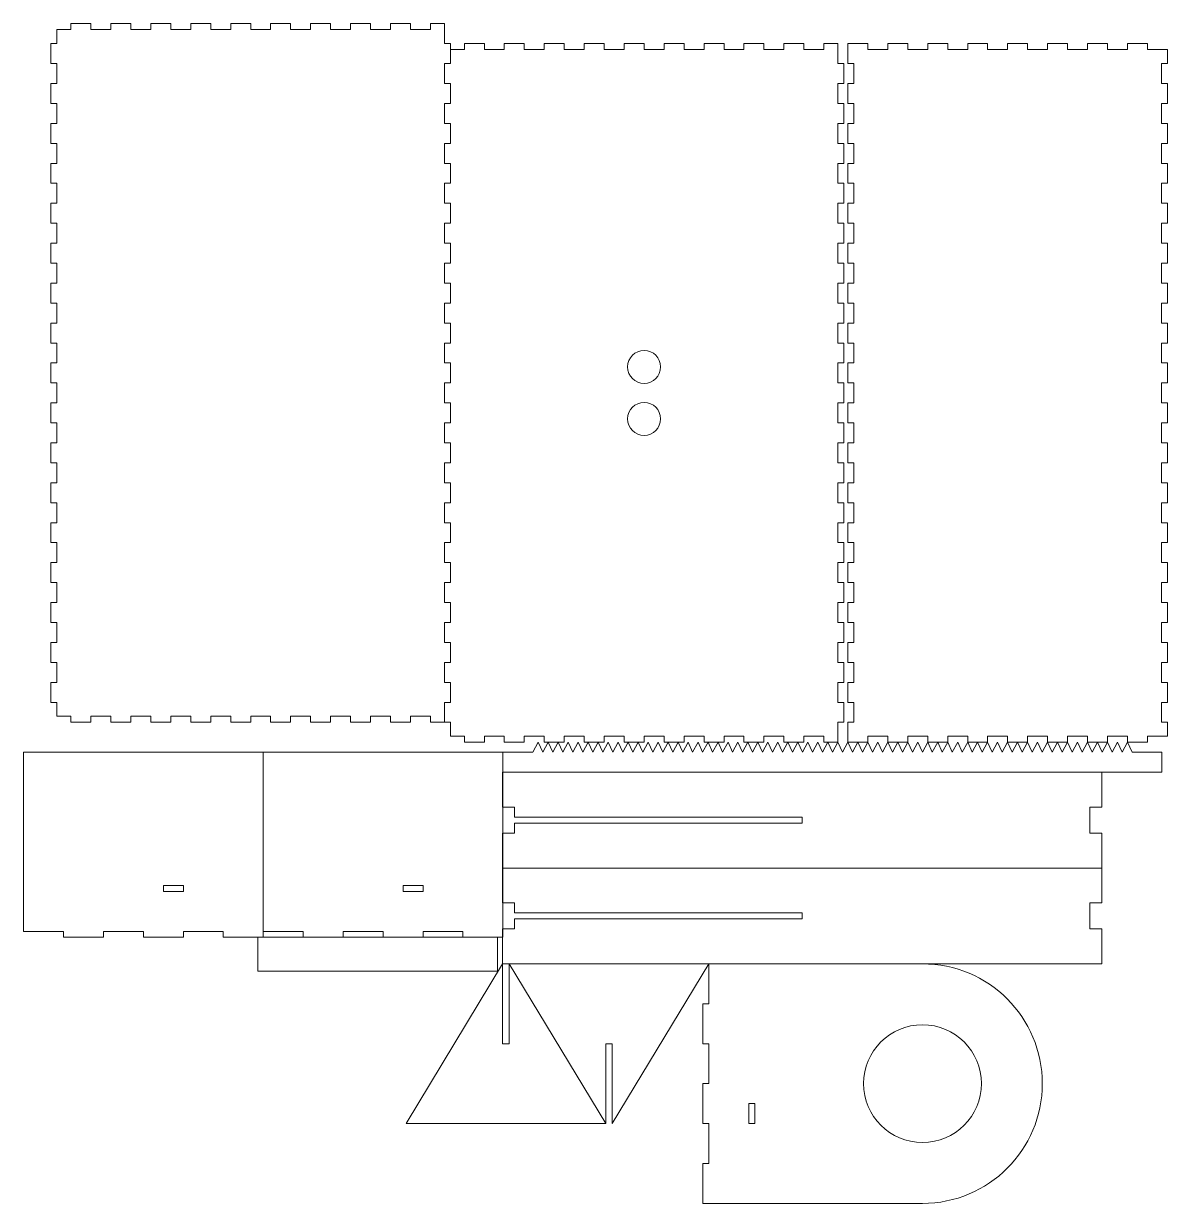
# Model space of a CAD drawing. Header units: millimetres. Extents: x 1570 to 2495, y 2062 to 2664.
# Drawn here: x 1570 to 2143, y 2073 to 2664 of the extents above; entities that cross this region are included whole.
import ezdxf

# ---------------------------------------------------------------- set-up
doc = ezdxf.new("R2010")
doc.units = ezdxf.units.MM

msp = doc.modelspace()

# ---------------------------------------------------------------- linework, layer by layer
at = {"color": 7, "linetype": 'Continuous', "lineweight": 15}
for p, q in [((1587.1, 2661.49), (1594.1, 2661.49)), ((1587.1, 2654.49), (1587.1, 2661.49)), ((1594.1, 2664.49), (1604.1, 2664.49)), ((1594.1, 2661.49), (1594.1, 2664.49)), ((1604.1, 2664.49), (1604.1, 2661.49)), ((1604.1, 2661.49), (1614.1, 2661.49)), ((1614.1, 2664.49), (1624.1, 2664.49)), ((1614.1, 2661.49), (1614.1, 2664.49)), ((1624.1, 2664.49), (1624.1, 2661.49)), ((1624.1, 2661.49), (1634.1, 2661.49)), ((1634.1, 2664.49), (1644.1, 2664.49)), ((1634.1, 2661.49), (1634.1, 2664.49)), ((1644.1, 2664.49), (1644.1, 2661.49)), ((1644.1, 2661.49), (1654.1, 2661.49)), ((1654.1, 2664.49), (1664.1, 2664.49)), ((1654.1, 2661.49), (1654.1, 2664.49)), ((1664.1, 2664.49), (1664.1, 2661.49)), ((1664.1, 2661.49), (1674.1, 2661.49)), ((1674.1, 2664.49), (1684.1, 2664.49)), ((1674.1, 2661.49), (1674.1, 2664.49)), ((1684.1, 2664.49), (1684.1, 2661.49)), ((1684.1, 2661.49), (1694.1, 2661.49)), ((1694.1, 2664.49), (1704.1, 2664.49)), ((1694.1, 2661.49), (1694.1, 2664.49)), ((1704.1, 2664.49), (1704.1, 2661.49)), ((1704.1, 2661.49), (1714.1, 2661.49)), ((1714.1, 2664.49), (1724.1, 2664.49)), ((1714.1, 2661.49), (1714.1, 2664.49)), ((1724.1, 2664.49), (1724.1, 2661.49)), ((1724.1, 2661.49), (1734.1, 2661.49)), ((1734.1, 2664.49), (1744.1, 2664.49)), ((1734.1, 2661.49), (1734.1, 2664.49)), ((1744.1, 2664.49), (1744.1, 2661.49)), ((1744.1, 2661.49), (1754.1, 2661.49)), ((1754.1, 2664.49), (1764.1, 2664.49)), ((1754.1, 2661.49), (1754.1, 2664.49)), ((1764.1, 2664.49), (1764.1, 2661.49)), ((1764.1, 2661.49), (1774.1, 2661.49)), ((1774.1, 2664.49), (1781.1, 2664.49)), ((1774.1, 2661.49), (1774.1, 2664.49)), ((1781.1, 2654.49), (1781.1, 2664.49)), ((1584.1, 2654.49), (1587.1, 2654.49)), ((1584.1, 2644.49), (1584.1, 2654.49)), ((1784.1, 2654.49), (1781.1, 2654.49)), ((1784.1, 2644.49), (1784.1, 2654.49)), ((1791.1, 2654.49), (1801.1, 2654.49)), ((1791.1, 2651.49), (1791.1, 2654.49)), ((1801.1, 2654.49), (1801.1, 2651.49)), ((1811.1, 2654.49), (1821.1, 2654.49)), ((1811.1, 2651.49), (1811.1, 2654.49)), ((1821.1, 2654.49), (1821.1, 2651.49)), ((1831.1, 2654.49), (1841.1, 2654.49)), ((1831.1, 2651.49), (1831.1, 2654.49)), ((1841.1, 2654.49), (1841.1, 2651.49)), ((1851.1, 2654.49), (1861.1, 2654.49)), ((1851.1, 2651.49), (1851.1, 2654.49)), ((1861.1, 2654.49), (1861.1, 2651.49)), ((1871.1, 2654.49), (1881.1, 2654.49)), ((1871.1, 2651.49), (1871.1, 2654.49)), ((1881.1, 2654.49), (1881.1, 2651.49)), ((1891.1, 2654.49), (1901.1, 2654.49)), ((1891.1, 2651.49), (1891.1, 2654.49)), ((1901.1, 2654.49), (1901.1, 2651.49)), ((1911.1, 2654.49), (1921.1, 2654.49)), ((1911.1, 2651.49), (1911.1, 2654.49)), ((1921.1, 2654.49), (1921.1, 2651.49)), ((1931.1, 2654.49), (1941.1, 2654.49)), ((1931.1, 2651.49), (1931.1, 2654.49)), ((1941.1, 2654.49), (1941.1, 2651.49)), ((1951.1, 2654.49), (1961.1, 2654.49)), ((1951.1, 2651.49), (1951.1, 2654.49)), ((1961.1, 2654.49), (1961.1, 2651.49)), ((1971.1, 2654.49), (1978.1, 2654.49)), ((1971.1, 2651.49), (1971.1, 2654.49)), ((1978.1, 2644.49), (1978.1, 2654.49)), ((1993.1, 2654.49), (1983.1, 2654.49)), ((1983.1, 2654.49), (1983.1, 2644.49)), ((1993.1, 2651.49), (1993.1, 2654.49)), ((2013.1, 2654.49), (2003.1, 2654.49)), ((2003.1, 2654.49), (2003.1, 2651.49)), ((2013.1, 2651.49), (2013.1, 2654.49)), ((2033.1, 2654.49), (2023.1, 2654.49)), ((2023.1, 2654.49), (2023.1, 2651.49)), ((2033.1, 2651.49), (2033.1, 2654.49)), ((2053.1, 2654.49), (2043.1, 2654.49)), ((2043.1, 2654.49), (2043.1, 2651.49)), ((2053.1, 2651.49), (2053.1, 2654.49)), ((2073.1, 2654.49), (2063.1, 2654.49)), ((2063.1, 2654.49), (2063.1, 2651.49)), ((2073.1, 2651.49), (2073.1, 2654.49)), ((2093.1, 2654.49), (2083.1, 2654.49)), ((2083.1, 2654.49), (2083.1, 2651.49)), ((2093.1, 2651.49), (2093.1, 2654.49)), ((2113.1, 2654.49), (2103.1, 2654.49)), ((2103.1, 2654.49), (2103.1, 2651.49)), ((2113.1, 2651.49), (2113.1, 2654.49)), ((2133.1, 2654.49), (2123.1, 2654.49)), ((2123.1, 2654.49), (2123.1, 2651.49)), ((2133.1, 2651.49), (2133.1, 2654.49)), ((1784.1, 2651.49), (1791.1, 2651.49)), ((1784.1, 2644.49), (1784.1, 2651.49)), ((1801.1, 2651.49), (1811.1, 2651.49)), ((1821.1, 2651.49), (1831.1, 2651.49)), ((1841.1, 2651.49), (1851.1, 2651.49)), ((1861.1, 2651.49), (1871.1, 2651.49)), ((1881.1, 2651.49), (1891.1, 2651.49)), ((1901.1, 2651.49), (1911.1, 2651.49)), ((1921.1, 2651.49), (1931.1, 2651.49)), ((1941.1, 2651.49), (1951.1, 2651.49)), ((1961.1, 2651.49), (1971.1, 2651.49)), ((2003.1, 2651.49), (1993.1, 2651.49)), ((2023.1, 2651.49), (2013.1, 2651.49)), ((2043.1, 2651.49), (2033.1, 2651.49)), ((2063.1, 2651.49), (2053.1, 2651.49)), ((2083.1, 2651.49), (2073.1, 2651.49)), ((2103.1, 2651.49), (2093.1, 2651.49)), ((2123.1, 2651.49), (2113.1, 2651.49)), ((2143.1, 2651.49), (2133.1, 2651.49)), ((2143.1, 2644.49), (2143.1, 2651.49)), ((1587.1, 2644.49), (1584.1, 2644.49)), ((1587.1, 2634.49), (1587.1, 2644.49)), ((1781.1, 2644.49), (1784.1, 2644.49)), ((1781.1, 2634.49), (1781.1, 2644.49)), ((1781.1, 2634.49), (1781.1, 2644.49)), ((1781.1, 2644.49), (1784.1, 2644.49)), ((1981.1, 2644.49), (1978.1, 2644.49)), ((1981.1, 2634.49), (1981.1, 2644.49)), ((1983.1, 2644.49), (1986.1, 2644.49)), ((1986.1, 2644.49), (1986.1, 2634.49)), ((2140.1, 2634.49), (2140.1, 2644.49)), ((2140.1, 2644.49), (2143.1, 2644.49)), ((1584.1, 2634.49), (1587.1, 2634.49)), ((1584.1, 2624.49), (1584.1, 2634.49)), ((1784.1, 2634.49), (1781.1, 2634.49)), ((1784.1, 2634.49), (1781.1, 2634.49)), ((1784.1, 2624.49), (1784.1, 2634.49)), ((1784.1, 2624.49), (1784.1, 2634.49)), ((1978.1, 2624.49), (1978.1, 2634.49)), ((1978.1, 2634.49), (1981.1, 2634.49)), ((1986.1, 2634.49), (1983.1, 2634.49)), ((1983.1, 2634.49), (1983.1, 2624.49)), ((2143.1, 2634.49), (2140.1, 2634.49)), ((2143.1, 2624.49), (2143.1, 2634.49)), ((1587.1, 2624.49), (1584.1, 2624.49)), ((1587.1, 2614.49), (1587.1, 2624.49)), ((1781.1, 2624.49), (1784.1, 2624.49)), ((1781.1, 2614.49), (1781.1, 2624.49)), ((1781.1, 2614.49), (1781.1, 2624.49)), ((1781.1, 2624.49), (1784.1, 2624.49)), ((1981.1, 2624.49), (1978.1, 2624.49)), ((1981.1, 2614.49), (1981.1, 2624.49)), ((1983.1, 2624.49), (1986.1, 2624.49)), ((1986.1, 2624.49), (1986.1, 2614.49)), ((2140.1, 2614.49), (2140.1, 2624.49)), ((2140.1, 2624.49), (2143.1, 2624.49)), ((1584.1, 2614.49), (1587.1, 2614.49)), ((1584.1, 2604.49), (1584.1, 2614.49)), ((1784.1, 2614.49), (1781.1, 2614.49)), ((1784.1, 2614.49), (1781.1, 2614.49)), ((1784.1, 2604.49), (1784.1, 2614.49)), ((1784.1, 2604.49), (1784.1, 2614.49)), ((1978.1, 2604.49), (1978.1, 2614.49)), ((1978.1, 2614.49), (1981.1, 2614.49)), ((1986.1, 2614.49), (1983.1, 2614.49)), ((1983.1, 2614.49), (1983.1, 2604.49)), ((2143.1, 2614.49), (2140.1, 2614.49)), ((2143.1, 2604.49), (2143.1, 2614.49)), ((1587.1, 2604.49), (1584.1, 2604.49)), ((1587.1, 2594.49), (1587.1, 2604.49)), ((1781.1, 2604.49), (1784.1, 2604.49)), ((1781.1, 2594.49), (1781.1, 2604.49)), ((1781.1, 2594.49), (1781.1, 2604.49)), ((1781.1, 2604.49), (1784.1, 2604.49)), ((1981.1, 2604.49), (1978.1, 2604.49)), ((1981.1, 2594.49), (1981.1, 2604.49)), ((1983.1, 2604.49), (1986.1, 2604.49)), ((1986.1, 2604.49), (1986.1, 2594.49)), ((2140.1, 2594.49), (2140.1, 2604.49)), ((2140.1, 2604.49), (2143.1, 2604.49)), ((1584.1, 2594.49), (1587.1, 2594.49)), ((1584.1, 2584.49), (1584.1, 2594.49)), ((1784.1, 2594.49), (1781.1, 2594.49)), ((1784.1, 2594.49), (1781.1, 2594.49)), ((1784.1, 2584.49), (1784.1, 2594.49)), ((1784.1, 2584.49), (1784.1, 2594.49)), ((1978.1, 2584.49), (1978.1, 2594.49)), ((1978.1, 2594.49), (1981.1, 2594.49)), ((1986.1, 2594.49), (1983.1, 2594.49)), ((1983.1, 2594.49), (1983.1, 2584.49)), ((2143.1, 2594.49), (2140.1, 2594.49)), ((2143.1, 2584.49), (2143.1, 2594.49)), ((1587.1, 2584.49), (1584.1, 2584.49)), ((1587.1, 2574.49), (1587.1, 2584.49)), ((1781.1, 2584.49), (1784.1, 2584.49)), ((1781.1, 2574.49), (1781.1, 2584.49)), ((1781.1, 2574.49), (1781.1, 2584.49)), ((1781.1, 2584.49), (1784.1, 2584.49)), ((1981.1, 2584.49), (1978.1, 2584.49)), ((1981.1, 2574.49), (1981.1, 2584.49)), ((1983.1, 2584.49), (1986.1, 2584.49)), ((1986.1, 2584.49), (1986.1, 2574.49)), ((2140.1, 2574.49), (2140.1, 2584.49)), ((2140.1, 2584.49), (2143.1, 2584.49)), ((1584.1, 2574.49), (1587.1, 2574.49)), ((1584.1, 2564.49), (1584.1, 2574.49)), ((1784.1, 2574.49), (1781.1, 2574.49)), ((1784.1, 2574.49), (1781.1, 2574.49)), ((1784.1, 2564.49), (1784.1, 2574.49)), ((1784.1, 2564.49), (1784.1, 2574.49)), ((1978.1, 2564.49), (1978.1, 2574.49)), ((1978.1, 2574.49), (1981.1, 2574.49)), ((1986.1, 2574.49), (1983.1, 2574.49)), ((1983.1, 2574.49), (1983.1, 2564.49)), ((2143.1, 2574.49), (2140.1, 2574.49)), ((2143.1, 2564.49), (2143.1, 2574.49)), ((1587.1, 2564.49), (1584.1, 2564.49)), ((1587.1, 2554.49), (1587.1, 2564.49)), ((1781.1, 2564.49), (1784.1, 2564.49)), ((1781.1, 2554.49), (1781.1, 2564.49)), ((1781.1, 2554.49), (1781.1, 2564.49)), ((1781.1, 2564.49), (1784.1, 2564.49)), ((1981.1, 2564.49), (1978.1, 2564.49)), ((1981.1, 2554.49), (1981.1, 2564.49)), ((1983.1, 2564.49), (1986.1, 2564.49)), ((1986.1, 2564.49), (1986.1, 2554.49)), ((2140.1, 2554.49), (2140.1, 2564.49)), ((2140.1, 2564.49), (2143.1, 2564.49)), ((1584.1, 2554.49), (1587.1, 2554.49)), ((1584.1, 2544.49), (1584.1, 2554.49)), ((1784.1, 2554.49), (1781.1, 2554.49)), ((1784.1, 2554.49), (1781.1, 2554.49)), ((1784.1, 2544.49), (1784.1, 2554.49)), ((1784.1, 2544.49), (1784.1, 2554.49)), ((1978.1, 2544.49), (1978.1, 2554.49)), ((1978.1, 2554.49), (1981.1, 2554.49)), ((1986.1, 2554.49), (1983.1, 2554.49)), ((1983.1, 2554.49), (1983.1, 2544.49)), ((2143.1, 2554.49), (2140.1, 2554.49)), ((2143.1, 2544.49), (2143.1, 2554.49)), ((1587.1, 2544.49), (1584.1, 2544.49)), ((1587.1, 2534.49), (1587.1, 2544.49)), ((1781.1, 2544.49), (1784.1, 2544.49)), ((1781.1, 2534.49), (1781.1, 2544.49)), ((1781.1, 2534.49), (1781.1, 2544.49)), ((1781.1, 2544.49), (1784.1, 2544.49)), ((1981.1, 2544.49), (1978.1, 2544.49)), ((1981.1, 2534.49), (1981.1, 2544.49)), ((1983.1, 2544.49), (1986.1, 2544.49)), ((1986.1, 2544.49), (1986.1, 2534.49)), ((2140.1, 2534.49), (2140.1, 2544.49)), ((2140.1, 2544.49), (2143.1, 2544.49)), ((1584.1, 2534.49), (1587.1, 2534.49)), ((1584.1, 2524.49), (1584.1, 2534.49)), ((1784.1, 2534.49), (1781.1, 2534.49)), ((1784.1, 2534.49), (1781.1, 2534.49)), ((1784.1, 2524.49), (1784.1, 2534.49)), ((1784.1, 2524.49), (1784.1, 2534.49)), ((1978.1, 2524.49), (1978.1, 2534.49)), ((1978.1, 2534.49), (1981.1, 2534.49)), ((1986.1, 2534.49), (1983.1, 2534.49)), ((1983.1, 2534.49), (1983.1, 2524.49)), ((2143.1, 2534.49), (2140.1, 2534.49)), ((2143.1, 2524.49), (2143.1, 2534.49)), ((1587.1, 2524.49), (1584.1, 2524.49)), ((1587.1, 2514.49), (1587.1, 2524.49)), ((1781.1, 2524.49), (1784.1, 2524.49)), ((1781.1, 2514.49), (1781.1, 2524.49)), ((1781.1, 2514.49), (1781.1, 2524.49)), ((1781.1, 2524.49), (1784.1, 2524.49)), ((1981.1, 2524.49), (1978.1, 2524.49)), ((1981.1, 2514.49), (1981.1, 2524.49)), ((1983.1, 2524.49), (1986.1, 2524.49)), ((1986.1, 2524.49), (1986.1, 2514.49)), ((2140.1, 2514.49), (2140.1, 2524.49)), ((2140.1, 2524.49), (2143.1, 2524.49)), ((1584.1, 2514.49), (1587.1, 2514.49)), ((1584.1, 2504.49), (1584.1, 2514.49)), ((1784.1, 2514.49), (1781.1, 2514.49)), ((1784.1, 2514.49), (1781.1, 2514.49)), ((1784.1, 2504.49), (1784.1, 2514.49)), ((1784.1, 2504.49), (1784.1, 2514.49)), ((1978.1, 2504.49), (1978.1, 2514.49)), ((1978.1, 2514.49), (1981.1, 2514.49)), ((1986.1, 2514.49), (1983.1, 2514.49)), ((1983.1, 2514.49), (1983.1, 2504.49)), ((2143.1, 2514.49), (2140.1, 2514.49)), ((2143.1, 2504.49), (2143.1, 2514.49)), ((1587.1, 2504.49), (1584.1, 2504.49)), ((1587.1, 2494.49), (1587.1, 2504.49)), ((1781.1, 2504.49), (1784.1, 2504.49)), ((1781.1, 2494.49), (1781.1, 2504.49)), ((1781.1, 2494.49), (1781.1, 2504.49)), ((1781.1, 2504.49), (1784.1, 2504.49)), ((1981.1, 2504.49), (1978.1, 2504.49)), ((1981.1, 2494.49), (1981.1, 2504.49)), ((1983.1, 2504.49), (1986.1, 2504.49)), ((1986.1, 2504.49), (1986.1, 2494.49)), ((2140.1, 2494.49), (2140.1, 2504.49)), ((2140.1, 2504.49), (2143.1, 2504.49)), ((1584.1, 2494.49), (1587.1, 2494.49)), ((1584.1, 2484.49), (1584.1, 2494.49)), ((1784.1, 2494.49), (1781.1, 2494.49)), ((1784.1, 2494.49), (1781.1, 2494.49)), ((1784.1, 2484.49), (1784.1, 2494.49)), ((1784.1, 2484.49), (1784.1, 2494.49)), ((1978.1, 2484.49), (1978.1, 2494.49)), ((1978.1, 2494.49), (1981.1, 2494.49)), ((1986.1, 2494.49), (1983.1, 2494.49)), ((1983.1, 2494.49), (1983.1, 2484.49)), ((2143.1, 2494.49), (2140.1, 2494.49)), ((2143.1, 2484.49), (2143.1, 2494.49)), ((1587.1, 2484.49), (1584.1, 2484.49)), ((1587.1, 2474.49), (1587.1, 2484.49)), ((1781.1, 2484.49), (1784.1, 2484.49)), ((1781.1, 2474.49), (1781.1, 2484.49)), ((1781.1, 2474.49), (1781.1, 2484.49)), ((1781.1, 2484.49), (1784.1, 2484.49)), ((1981.1, 2484.49), (1978.1, 2484.49)), ((1981.1, 2474.49), (1981.1, 2484.49)), ((1983.1, 2484.49), (1986.1, 2484.49)), ((1986.1, 2484.49), (1986.1, 2474.49)), ((2140.1, 2474.49), (2140.1, 2484.49)), ((2140.1, 2484.49), (2143.1, 2484.49)), ((1584.1, 2474.49), (1587.1, 2474.49)), ((1584.1, 2464.49), (1584.1, 2474.49)), ((1784.1, 2474.49), (1781.1, 2474.49)), ((1784.1, 2474.49), (1781.1, 2474.49)), ((1784.1, 2464.49), (1784.1, 2474.49)), ((1784.1, 2464.49), (1784.1, 2474.49)), ((1978.1, 2464.49), (1978.1, 2474.49)), ((1978.1, 2474.49), (1981.1, 2474.49)), ((1986.1, 2474.49), (1983.1, 2474.49)), ((1983.1, 2474.49), (1983.1, 2464.49)), ((2143.1, 2474.49), (2140.1, 2474.49)), ((2143.1, 2464.49), (2143.1, 2474.49)), ((1587.1, 2464.49), (1584.1, 2464.49)), ((1587.1, 2454.49), (1587.1, 2464.49)), ((1781.1, 2464.49), (1784.1, 2464.49)), ((1781.1, 2454.49), (1781.1, 2464.49)), ((1781.1, 2454.49), (1781.1, 2464.49)), ((1781.1, 2464.49), (1784.1, 2464.49)), ((1981.1, 2464.49), (1978.1, 2464.49)), ((1981.1, 2454.49), (1981.1, 2464.49)), ((1983.1, 2464.49), (1986.1, 2464.49)), ((1986.1, 2464.49), (1986.1, 2454.49)), ((2140.1, 2454.49), (2140.1, 2464.49)), ((2140.1, 2464.49), (2143.1, 2464.49)), ((1584.1, 2454.49), (1587.1, 2454.49)), ((1584.1, 2444.49), (1584.1, 2454.49)), ((1784.1, 2454.49), (1781.1, 2454.49)), ((1784.1, 2454.49), (1781.1, 2454.49)), ((1784.1, 2444.49), (1784.1, 2454.49)), ((1784.1, 2444.49), (1784.1, 2454.49)), ((1978.1, 2444.49), (1978.1, 2454.49)), ((1978.1, 2454.49), (1981.1, 2454.49)), ((1986.1, 2454.49), (1983.1, 2454.49)), ((1983.1, 2454.49), (1983.1, 2444.49)), ((2143.1, 2454.49), (2140.1, 2454.49)), ((2143.1, 2444.49), (2143.1, 2454.49)), ((1587.1, 2444.49), (1584.1, 2444.49)), ((1587.1, 2434.49), (1587.1, 2444.49)), ((1781.1, 2444.49), (1784.1, 2444.49)), ((1781.1, 2434.49), (1781.1, 2444.49)), ((1781.1, 2434.49), (1781.1, 2444.49)), ((1781.1, 2444.49), (1784.1, 2444.49)), ((1981.1, 2444.49), (1978.1, 2444.49)), ((1981.1, 2434.49), (1981.1, 2444.49)), ((1983.1, 2444.49), (1986.1, 2444.49)), ((1986.1, 2444.49), (1986.1, 2434.49)), ((2140.1, 2434.49), (2140.1, 2444.49)), ((2140.1, 2444.49), (2143.1, 2444.49)), ((1584.1, 2434.49), (1587.1, 2434.49)), ((1584.1, 2424.49), (1584.1, 2434.49)), ((1784.1, 2434.49), (1781.1, 2434.49)), ((1784.1, 2434.49), (1781.1, 2434.49)), ((1784.1, 2424.49), (1784.1, 2434.49)), ((1784.1, 2424.49), (1784.1, 2434.49)), ((1978.1, 2424.49), (1978.1, 2434.49)), ((1978.1, 2434.49), (1981.1, 2434.49)), ((1986.1, 2434.49), (1983.1, 2434.49)), ((1983.1, 2434.49), (1983.1, 2424.49)), ((2143.1, 2434.49), (2140.1, 2434.49)), ((2143.1, 2424.49), (2143.1, 2434.49)), ((1587.1, 2424.49), (1584.1, 2424.49)), ((1587.1, 2414.49), (1587.1, 2424.49)), ((1781.1, 2424.49), (1784.1, 2424.49)), ((1781.1, 2414.49), (1781.1, 2424.49)), ((1781.1, 2414.49), (1781.1, 2424.49)), ((1781.1, 2424.49), (1784.1, 2424.49)), ((1981.1, 2424.49), (1978.1, 2424.49)), ((1981.1, 2414.49), (1981.1, 2424.49)), ((1983.1, 2424.49), (1986.1, 2424.49)), ((1986.1, 2424.49), (1986.1, 2414.49)), ((2140.1, 2414.49), (2140.1, 2424.49)), ((2140.1, 2424.49), (2143.1, 2424.49)), ((1584.1, 2414.49), (1587.1, 2414.49)), ((1584.1, 2404.49), (1584.1, 2414.49)), ((1784.1, 2414.49), (1781.1, 2414.49)), ((1784.1, 2414.49), (1781.1, 2414.49)), ((1784.1, 2404.49), (1784.1, 2414.49)), ((1784.1, 2404.49), (1784.1, 2414.49)), ((1978.1, 2404.49), (1978.1, 2414.49)), ((1978.1, 2414.49), (1981.1, 2414.49)), ((1986.1, 2414.49), (1983.1, 2414.49)), ((1983.1, 2414.49), (1983.1, 2404.49)), ((2143.1, 2414.49), (2140.1, 2414.49)), ((2143.1, 2404.49), (2143.1, 2414.49)), ((1587.1, 2404.49), (1584.1, 2404.49)), ((1587.1, 2394.49), (1587.1, 2404.49)), ((1781.1, 2404.49), (1784.1, 2404.49)), ((1781.1, 2394.49), (1781.1, 2404.49)), ((1781.1, 2394.49), (1781.1, 2404.49)), ((1781.1, 2404.49), (1784.1, 2404.49)), ((1981.1, 2404.49), (1978.1, 2404.49)), ((1981.1, 2394.49), (1981.1, 2404.49)), ((1983.1, 2404.49), (1986.1, 2404.49)), ((1986.1, 2404.49), (1986.1, 2394.49)), ((2140.1, 2394.49), (2140.1, 2404.49)), ((2140.1, 2404.49), (2143.1, 2404.49)), ((1584.1, 2394.49), (1587.1, 2394.49)), ((1584.1, 2384.49), (1584.1, 2394.49)), ((1784.1, 2394.49), (1781.1, 2394.49)), ((1784.1, 2394.49), (1781.1, 2394.49)), ((1784.1, 2384.49), (1784.1, 2394.49)), ((1784.1, 2384.49), (1784.1, 2394.49)), ((1978.1, 2384.49), (1978.1, 2394.49)), ((1978.1, 2394.49), (1981.1, 2394.49)), ((1986.1, 2394.49), (1983.1, 2394.49)), ((1983.1, 2394.49), (1983.1, 2384.49)), ((2143.1, 2394.49), (2140.1, 2394.49)), ((2143.1, 2384.49), (2143.1, 2394.49)), ((1587.1, 2384.49), (1584.1, 2384.49)), ((1587.1, 2374.49), (1587.1, 2384.49)), ((1781.1, 2384.49), (1784.1, 2384.49)), ((1781.1, 2374.49), (1781.1, 2384.49)), ((1781.1, 2374.49), (1781.1, 2384.49)), ((1781.1, 2384.49), (1784.1, 2384.49)), ((1981.1, 2384.49), (1978.1, 2384.49)), ((1981.1, 2374.49), (1981.1, 2384.49)), ((1983.1, 2384.49), (1986.1, 2384.49)), ((1986.1, 2384.49), (1986.1, 2374.49)), ((2140.1, 2374.49), (2140.1, 2384.49)), ((2140.1, 2384.49), (2143.1, 2384.49)), ((1584.1, 2374.49), (1587.1, 2374.49)), ((1584.1, 2364.49), (1584.1, 2374.49)), ((1784.1, 2374.49), (1781.1, 2374.49)), ((1784.1, 2374.49), (1781.1, 2374.49)), ((1784.1, 2364.49), (1784.1, 2374.49)), ((1784.1, 2364.49), (1784.1, 2374.49)), ((1978.1, 2364.49), (1978.1, 2374.49)), ((1978.1, 2374.49), (1981.1, 2374.49)), ((1986.1, 2374.49), (1983.1, 2374.49)), ((1983.1, 2374.49), (1983.1, 2364.49)), ((2143.1, 2374.49), (2140.1, 2374.49)), ((2143.1, 2364.49), (2143.1, 2374.49)), ((1587.1, 2364.49), (1584.1, 2364.49)), ((1587.1, 2354.49), (1587.1, 2364.49)), ((1781.1, 2364.49), (1784.1, 2364.49)), ((1781.1, 2354.49), (1781.1, 2364.49)), ((1781.1, 2354.49), (1781.1, 2364.49)), ((1781.1, 2364.49), (1784.1, 2364.49)), ((1981.1, 2364.49), (1978.1, 2364.49)), ((1981.1, 2354.49), (1981.1, 2364.49)), ((1983.1, 2364.49), (1986.1, 2364.49)), ((1986.1, 2364.49), (1986.1, 2354.49)), ((2140.1, 2354.49), (2140.1, 2364.49)), ((2140.1, 2364.49), (2143.1, 2364.49)), ((1584.1, 2354.49), (1587.1, 2354.49)), ((1584.1, 2344.49), (1584.1, 2354.49)), ((1784.1, 2354.49), (1781.1, 2354.49)), ((1784.1, 2354.49), (1781.1, 2354.49)), ((1784.1, 2344.49), (1784.1, 2354.49)), ((1784.1, 2344.49), (1784.1, 2354.49)), ((1978.1, 2344.49), (1978.1, 2354.49)), ((1978.1, 2354.49), (1981.1, 2354.49)), ((1986.1, 2354.49), (1983.1, 2354.49)), ((1983.1, 2354.49), (1983.1, 2344.49)), ((2143.1, 2354.49), (2140.1, 2354.49)), ((2143.1, 2344.49), (2143.1, 2354.49)), ((1587.1, 2344.49), (1584.1, 2344.49)), ((1587.1, 2334.49), (1587.1, 2344.49)), ((1781.1, 2344.49), (1784.1, 2344.49)), ((1781.1, 2334.49), (1781.1, 2344.49)), ((1781.1, 2334.49), (1781.1, 2344.49)), ((1781.1, 2344.49), (1784.1, 2344.49)), ((1981.1, 2344.49), (1978.1, 2344.49)), ((1981.1, 2334.49), (1981.1, 2344.49)), ((1983.1, 2344.49), (1986.1, 2344.49)), ((1986.1, 2344.49), (1986.1, 2334.49)), ((2140.1, 2334.49), (2140.1, 2344.49)), ((2140.1, 2344.49), (2143.1, 2344.49)), ((1584.1, 2334.49), (1587.1, 2334.49)), ((1584.1, 2324.49), (1584.1, 2334.49)), ((1784.1, 2334.49), (1781.1, 2334.49)), ((1784.1, 2334.49), (1781.1, 2334.49)), ((1784.1, 2324.49), (1784.1, 2334.49)), ((1784.1, 2324.49), (1784.1, 2334.49)), ((1978.1, 2324.49), (1978.1, 2334.49)), ((1978.1, 2334.49), (1981.1, 2334.49)), ((1986.1, 2334.49), (1983.1, 2334.49)), ((1983.1, 2334.49), (1983.1, 2324.49)), ((2143.1, 2334.49), (2140.1, 2334.49)), ((2143.1, 2324.49), (2143.1, 2334.49)), ((1587.1, 2324.49), (1584.1, 2324.49)), ((1587.1, 2317.49), (1587.1, 2324.49)), ((1781.1, 2324.49), (1784.1, 2324.49)), ((1781.1, 2314.49), (1781.1, 2324.49)), ((1781.1, 2314.49), (1781.1, 2324.49)), ((1781.1, 2324.49), (1784.1, 2324.49)), ((1981.1, 2324.49), (1978.1, 2324.49)), ((1981.1, 2314.49), (1981.1, 2324.49)), ((1983.1, 2324.49), (1986.1, 2324.49)), ((1986.1, 2324.49), (1986.1, 2314.49)), ((2140.1, 2314.49), (2140.1, 2324.49)), ((2140.1, 2324.49), (2143.1, 2324.49)), ((1587.1, 2317.49), (1594.1, 2317.49)), ((1594.1, 2317.49), (1594.1, 2314.49)), ((1604.1, 2314.49), (1604.1, 2317.49)), ((1604.1, 2317.49), (1614.1, 2317.49)), ((1614.1, 2317.49), (1614.1, 2314.49)), ((1624.1, 2314.49), (1624.1, 2317.49)), ((1624.1, 2317.49), (1634.1, 2317.49)), ((1634.1, 2317.49), (1634.1, 2314.49)), ((1644.1, 2314.49), (1644.1, 2317.49)), ((1644.1, 2317.49), (1654.1, 2317.49)), ((1654.1, 2317.49), (1654.1, 2314.49)), ((1664.1, 2314.49), (1664.1, 2317.49)), ((1664.1, 2317.49), (1674.1, 2317.49)), ((1674.1, 2317.49), (1674.1, 2314.49)), ((1684.1, 2314.49), (1684.1, 2317.49)), ((1684.1, 2317.49), (1694.1, 2317.49)), ((1694.1, 2317.49), (1694.1, 2314.49)), ((1704.1, 2314.49), (1704.1, 2317.49)), ((1704.1, 2317.49), (1714.1, 2317.49)), ((1714.1, 2317.49), (1714.1, 2314.49)), ((1724.1, 2314.49), (1724.1, 2317.49)), ((1724.1, 2317.49), (1734.1, 2317.49)), ((1734.1, 2317.49), (1734.1, 2314.49)), ((1744.1, 2314.49), (1744.1, 2317.49)), ((1744.1, 2317.49), (1754.1, 2317.49)), ((1754.1, 2317.49), (1754.1, 2314.49)), ((1764.1, 2314.49), (1764.1, 2317.49)), ((1764.1, 2317.49), (1774.1, 2317.49)), ((1774.1, 2317.49), (1774.1, 2314.49)), ((1594.1, 2314.49), (1604.1, 2314.49)), ((1614.1, 2314.49), (1624.1, 2314.49)), ((1634.1, 2314.49), (1644.1, 2314.49)), ((1654.1, 2314.49), (1664.1, 2314.49)), ((1674.1, 2314.49), (1684.1, 2314.49)), ((1694.1, 2314.49), (1704.1, 2314.49)), ((1714.1, 2314.49), (1724.1, 2314.49)), ((1734.1, 2314.49), (1744.1, 2314.49)), ((1754.1, 2314.49), (1764.1, 2314.49)), ((1774.1, 2314.49), (1781.1, 2314.49)), ((1784.1, 2314.49), (1781.1, 2314.49)), ((1784.1, 2307.49), (1784.1, 2314.49)), ((1978.1, 2304.49), (1978.1, 2314.49)), ((1978.1, 2314.49), (1981.1, 2314.49)), ((1986.1, 2314.49), (1983.1, 2314.49)), ((1983.1, 2314.49), (1983.1, 2304.49)), ((2143.1, 2314.49), (2140.1, 2314.49)), ((2143.1, 2307.49), (2143.1, 2314.49)), ((1784.1, 2307.49), (1791.1, 2307.49)), ((1791.1, 2307.49), (1791.1, 2304.49)), ((1801.1, 2304.49), (1801.1, 2307.49)), ((1801.1, 2307.49), (1811.1, 2307.49)), ((1811.1, 2307.49), (1811.1, 2304.49)), ((1821.1, 2304.49), (1821.1, 2307.49)), ((1821.1, 2307.49), (1831.1, 2307.49)), ((1831.1, 2307.49), (1831.1, 2304.49)), ((1841.1, 2304.49), (1841.1, 2307.49)), ((1841.1, 2307.49), (1851.1, 2307.49)), ((1851.1, 2307.49), (1851.1, 2304.49)), ((1861.1, 2304.49), (1861.1, 2307.49)), ((1861.1, 2307.49), (1871.1, 2307.49)), ((1871.1, 2307.49), (1871.1, 2304.49)), ((1881.1, 2304.49), (1881.1, 2307.49)), ((1881.1, 2307.49), (1891.1, 2307.49)), ((1891.1, 2307.49), (1891.1, 2304.49)), ((1901.1, 2304.49), (1901.1, 2307.49)), ((1901.1, 2307.49), (1911.1, 2307.49)), ((1911.1, 2307.49), (1911.1, 2304.49)), ((1921.1, 2304.49), (1921.1, 2307.49)), ((1921.1, 2307.49), (1931.1, 2307.49)), ((1931.1, 2307.49), (1931.1, 2304.49)), ((1941.1, 2304.49), (1941.1, 2307.49)), ((1941.1, 2307.49), (1951.1, 2307.49)), ((1951.1, 2307.49), (1951.1, 2304.49)), ((1961.1, 2304.49), (1961.1, 2307.49)), ((1961.1, 2307.49), (1971.1, 2307.49)), ((1971.1, 2307.49), (1971.1, 2304.49)), ((1993.1, 2304.49), (1993.1, 2307.49)), ((1993.1, 2307.49), (2003.1, 2307.49)), ((2003.1, 2307.49), (2003.1, 2304.49)), ((2013.1, 2304.49), (2013.1, 2307.49)), ((2013.1, 2307.49), (2023.1, 2307.49)), ((2023.1, 2307.49), (2023.1, 2304.49)), ((2033.1, 2304.49), (2033.1, 2307.49)), ((2033.1, 2307.49), (2043.1, 2307.49)), ((2043.1, 2307.49), (2043.1, 2304.49)), ((2053.1, 2304.49), (2053.1, 2307.49)), ((2053.1, 2307.49), (2063.1, 2307.49)), ((2063.1, 2307.49), (2063.1, 2304.49)), ((2073.1, 2304.49), (2073.1, 2307.49)), ((2073.1, 2307.49), (2083.1, 2307.49)), ((2083.1, 2307.49), (2083.1, 2304.49)), ((2093.1, 2304.49), (2093.1, 2307.49)), ((2093.1, 2307.49), (2103.1, 2307.49)), ((2103.1, 2307.49), (2103.1, 2304.49)), ((2113.1, 2304.49), (2113.1, 2307.49)), ((2113.1, 2307.49), (2123.1, 2307.49)), ((2123.1, 2307.49), (2123.1, 2304.49)), ((2133.1, 2304.49), (2133.1, 2307.49)), ((2133.1, 2307.49), (2143.1, 2307.49)), ((1570.4, 2299.49), (1690.4, 2299.49)), ((1570.4, 2209.78), (1570.4, 2299.49)), ((1690.4, 2299.49), (1810.4, 2299.49)), ((1690.4, 2209.78), (1690.4, 2299.49)), ((1690.4, 2206.78), (1690.4, 2299.49)), ((1791.1, 2304.49), (1801.1, 2304.49)), ((1825.4, 2299.49), (1810.4, 2299.49)), ((1810.4, 2299.49), (1810.4, 2289.49)), ((1810.4, 2206.78), (1810.4, 2299.49)), ((1811.1, 2304.49), (1821.1, 2304.49)), ((1828.1, 2304.49), (1825.4, 2299.49)), ((1830.4, 2299.49), (1828.1, 2304.49)), ((1833.1, 2304.49), (1830.4, 2299.49)), ((1831.1, 2304.49), (1841.1, 2304.49)), ((1835.4, 2299.49), (1833.1, 2304.49)), ((1838.1, 2304.49), (1835.4, 2299.49)), ((1840.4, 2299.49), (1838.1, 2304.49)), ((1843.1, 2304.49), (1840.4, 2299.49)), ((1845.4, 2299.49), (1843.1, 2304.49)), ((1848.1, 2304.49), (1845.4, 2299.49)), ((1850.4, 2299.49), (1848.1, 2304.49)), ((1853.1, 2304.49), (1850.4, 2299.49)), ((1851.1, 2304.49), (1861.1, 2304.49)), ((1855.4, 2299.49), (1853.1, 2304.49)), ((1858.1, 2304.49), (1855.4, 2299.49)), ((1860.4, 2299.49), (1858.1, 2304.49)), ((1863.1, 2304.49), (1860.4, 2299.49)), ((1865.4, 2299.49), (1863.1, 2304.49)), ((1868.1, 2304.49), (1865.4, 2299.49)), ((1870.4, 2299.49), (1868.1, 2304.49)), ((1873.1, 2304.49), (1870.4, 2299.49)), ((1871.1, 2304.49), (1881.1, 2304.49)), ((1875.4, 2299.49), (1873.1, 2304.49)), ((1878.1, 2304.49), (1875.4, 2299.49)), ((1880.4, 2299.49), (1878.1, 2304.49)), ((1883.1, 2304.49), (1880.4, 2299.49)), ((1885.4, 2299.49), (1883.1, 2304.49)), ((1888.1, 2304.49), (1885.4, 2299.49)), ((1890.4, 2299.49), (1888.1, 2304.49)), ((1893.1, 2304.49), (1890.4, 2299.49)), ((1891.1, 2304.49), (1901.1, 2304.49)), ((1895.4, 2299.49), (1893.1, 2304.49)), ((1898.1, 2304.49), (1895.4, 2299.49)), ((1900.4, 2299.49), (1898.1, 2304.49)), ((1903.1, 2304.49), (1900.4, 2299.49)), ((1905.4, 2299.49), (1903.1, 2304.49)), ((1908.1, 2304.49), (1905.4, 2299.49)), ((1910.4, 2299.49), (1908.1, 2304.49)), ((1913.1, 2304.49), (1910.4, 2299.49)), ((1911.1, 2304.49), (1921.1, 2304.49)), ((1915.4, 2299.49), (1913.1, 2304.49)), ((1918.1, 2304.49), (1915.4, 2299.49)), ((1920.4, 2299.49), (1918.1, 2304.49)), ((1923.1, 2304.49), (1920.4, 2299.49)), ((1925.4, 2299.49), (1923.1, 2304.49)), ((1928.1, 2304.49), (1925.4, 2299.49)), ((1930.4, 2299.49), (1928.1, 2304.49)), ((1933.1, 2304.49), (1930.4, 2299.49)), ((1931.1, 2304.49), (1941.1, 2304.49)), ((1935.4, 2299.49), (1933.1, 2304.49)), ((1938.1, 2304.49), (1935.4, 2299.49)), ((1940.4, 2299.49), (1938.1, 2304.49)), ((1943.1, 2304.49), (1940.4, 2299.49)), ((1945.4, 2299.49), (1943.1, 2304.49)), ((1948.1, 2304.49), (1945.4, 2299.49)), ((1950.4, 2299.49), (1948.1, 2304.49)), ((1953.1, 2304.49), (1950.4, 2299.49)), ((1951.1, 2304.49), (1961.1, 2304.49)), ((1955.4, 2299.49), (1953.1, 2304.49)), ((1958.1, 2304.49), (1955.4, 2299.49)), ((1960.4, 2299.49), (1958.1, 2304.49)), ((1963.1, 2304.49), (1960.4, 2299.49)), ((1965.4, 2299.49), (1963.1, 2304.49)), ((1968.1, 2304.49), (1965.4, 2299.49)), ((1970.4, 2299.49), (1968.1, 2304.49)), ((1973.1, 2304.49), (1970.4, 2299.49)), ((1971.1, 2304.49), (1978.1, 2304.49)), ((1975.4, 2299.49), (1973.1, 2304.49)), ((1978.1, 2304.49), (1975.4, 2299.49)), ((1980.4, 2299.49), (1978.1, 2304.49)), ((1983.1, 2304.49), (1980.4, 2299.49)), ((1985.4, 2299.49), (1983.1, 2304.49)), ((1983.1, 2304.49), (1993.1, 2304.49)), ((1988.1, 2304.49), (1985.4, 2299.49)), ((1990.4, 2299.49), (1988.1, 2304.49)), ((1993.1, 2304.49), (1990.4, 2299.49)), ((1995.4, 2299.49), (1993.1, 2304.49)), ((1998.1, 2304.49), (1995.4, 2299.49)), ((2000.4, 2299.49), (1998.1, 2304.49)), ((2003.1, 2304.49), (2000.4, 2299.49)), ((2005.4, 2299.49), (2003.1, 2304.49)), ((2003.1, 2304.49), (2013.1, 2304.49)), ((2008.1, 2304.49), (2005.4, 2299.49)), ((2010.4, 2299.49), (2008.1, 2304.49)), ((2013.1, 2304.49), (2010.4, 2299.49)), ((2015.4, 2299.49), (2013.1, 2304.49)), ((2018.1, 2304.49), (2015.4, 2299.49)), ((2020.4, 2299.49), (2018.1, 2304.49)), ((2023.1, 2304.49), (2020.4, 2299.49)), ((2025.4, 2299.49), (2023.1, 2304.49)), ((2023.1, 2304.49), (2033.1, 2304.49)), ((2028.1, 2304.49), (2025.4, 2299.49)), ((2030.4, 2299.49), (2028.1, 2304.49)), ((2033.1, 2304.49), (2030.4, 2299.49)), ((2035.4, 2299.49), (2033.1, 2304.49)), ((2038.1, 2304.49), (2035.4, 2299.49)), ((2040.4, 2299.49), (2038.1, 2304.49)), ((2043.1, 2304.49), (2040.4, 2299.49)), ((2045.4, 2299.49), (2043.1, 2304.49)), ((2043.1, 2304.49), (2053.1, 2304.49)), ((2048.1, 2304.49), (2045.4, 2299.49)), ((2050.4, 2299.49), (2048.1, 2304.49)), ((2053.1, 2304.49), (2050.4, 2299.49)), ((2055.4, 2299.49), (2053.1, 2304.49)), ((2058.1, 2304.49), (2055.4, 2299.49)), ((2060.4, 2299.49), (2058.1, 2304.49)), ((2063.1, 2304.49), (2060.4, 2299.49)), ((2065.4, 2299.49), (2063.1, 2304.49)), ((2063.1, 2304.49), (2073.1, 2304.49)), ((2068.1, 2304.49), (2065.4, 2299.49)), ((2070.4, 2299.49), (2068.1, 2304.49)), ((2073.1, 2304.49), (2070.4, 2299.49)), ((2075.4, 2299.49), (2073.1, 2304.49)), ((2078.1, 2304.49), (2075.4, 2299.49)), ((2080.4, 2299.49), (2078.1, 2304.49)), ((2083.1, 2304.49), (2080.4, 2299.49)), ((2085.4, 2299.49), (2083.1, 2304.49)), ((2083.1, 2304.49), (2093.1, 2304.49)), ((2088.1, 2304.49), (2085.4, 2299.49)), ((2090.4, 2299.49), (2088.1, 2304.49)), ((2093.1, 2304.49), (2090.4, 2299.49)), ((2095.4, 2299.49), (2093.1, 2304.49)), ((2098.1, 2304.49), (2095.4, 2299.49)), ((2100.4, 2299.49), (2098.1, 2304.49)), ((2103.1, 2304.49), (2100.4, 2299.49)), ((2105.4, 2299.49), (2103.1, 2304.49)), ((2103.1, 2304.49), (2113.1, 2304.49)), ((2108.1, 2304.49), (2105.4, 2299.49)), ((2110.4, 2299.49), (2108.1, 2304.49)), ((2113.1, 2304.49), (2110.4, 2299.49)), ((2115.4, 2299.49), (2113.1, 2304.49)), ((2118.1, 2304.49), (2115.4, 2299.49)), ((2120.4, 2299.49), (2118.1, 2304.49)), ((2123.1, 2304.49), (2120.4, 2299.49)), ((2125.4, 2299.49), (2123.1, 2304.49)), ((2123.1, 2304.49), (2133.1, 2304.49)), ((2140.4, 2299.49), (2125.4, 2299.49)), ((2140.4, 2289.49), (2140.4, 2299.49)), ((2110.26, 2289.49), (1810.26, 2289.49)), ((1810.26, 2271.99), (1810.26, 2289.49)), ((1810.4, 2289.49), (2140.4, 2289.49)), ((2110.26, 2271.99), (2110.26, 2289.49)), ((1816.26, 2271.99), (1810.26, 2271.99)), ((1816.26, 2266.99), (1816.26, 2271.99)), ((2104.26, 2271.99), (2110.26, 2271.99)), ((2104.26, 2258.99), (2104.26, 2271.99)), ((1960.26, 2266.99), (1816.26, 2266.99)), ((1960.26, 2263.99), (1816.26, 2263.99)), ((1816.26, 2258.99), (1816.26, 2263.99)), ((1960.26, 2266.99), (1960.26, 2263.99)), ((1816.26, 2258.99), (1810.26, 2258.99)), ((1810.26, 2241.49), (1810.26, 2258.99)), ((2104.26, 2258.99), (2110.26, 2258.99)), ((2110.26, 2241.49), (2110.26, 2258.99)), ((2110.26, 2241.49), (1810.26, 2241.49)), ((2110.26, 2241.49), (1810.26, 2241.49)), ((1810.26, 2223.99), (1810.26, 2241.49)), ((2110.26, 2223.99), (2110.26, 2241.49)), ((1640.4, 2229.78), (1640.4, 2232.78)), ((1650.4, 2232.78), (1640.4, 2232.78)), ((1650.4, 2229.78), (1640.4, 2229.78)), ((1650.4, 2229.78), (1650.4, 2232.78)), ((1760.4, 2229.78), (1760.4, 2232.78)), ((1770.4, 2232.78), (1760.4, 2232.78)), ((1770.4, 2229.78), (1760.4, 2229.78)), ((1770.4, 2229.78), (1770.4, 2232.78)), ((1816.26, 2223.99), (1810.26, 2223.99)), ((1816.26, 2218.99), (1816.26, 2223.99)), ((2104.26, 2223.99), (2110.26, 2223.99)), ((2104.26, 2210.99), (2104.26, 2223.99)), ((1960.26, 2218.99), (1816.26, 2218.99)), ((1960.26, 2218.99), (1960.26, 2215.99)), ((1816.26, 2210.99), (1810.26, 2210.99)), ((1810.26, 2193.49), (1810.26, 2210.99)), ((1960.26, 2215.99), (1816.26, 2215.99)), ((1816.26, 2210.99), (1816.26, 2215.99)), ((2104.26, 2210.99), (2110.26, 2210.99)), ((2110.26, 2193.49), (2110.26, 2210.99)), ((1570.4, 2209.78), (1590.4, 2209.78)), ((1590.4, 2209.78), (1590.4, 2206.78)), ((1590.4, 2206.78), (1610.4, 2206.78)), ((1610.4, 2206.78), (1610.4, 2209.78)), ((1610.4, 2209.78), (1630.4, 2209.78)), ((1630.4, 2209.78), (1630.4, 2206.78)), ((1630.4, 2206.78), (1650.4, 2206.78)), ((1650.4, 2206.78), (1650.4, 2209.78)), ((1650.4, 2209.78), (1670.4, 2209.78)), ((1670.4, 2209.78), (1670.4, 2206.78)), ((1670.4, 2206.78), (1690.4, 2206.78)), ((1687.75, 2206.78), (1687.75, 2189.78)), ((1807.75, 2206.78), (1687.75, 2206.78)), ((1690.4, 2209.78), (1710.4, 2209.78)), ((1710.4, 2209.78), (1710.4, 2206.78)), ((1710.4, 2206.78), (1730.4, 2206.78)), ((1730.4, 2206.78), (1730.4, 2209.78)), ((1730.4, 2209.78), (1750.4, 2209.78)), ((1750.4, 2209.78), (1750.4, 2206.78)), ((1750.4, 2206.78), (1770.4, 2206.78)), ((1770.4, 2206.78), (1770.4, 2209.78)), ((1770.4, 2209.78), (1790.4, 2209.78)), ((1790.4, 2209.78), (1790.4, 2206.78)), ((1790.4, 2206.78), (1810.4, 2206.78)), ((1807.75, 2189.78), (1807.75, 2206.78)), ((1810.26, 2193.49), (1761.87, 2113.49)), ((2110.26, 2193.49), (1810.26, 2193.49)), ((1810.26, 2153.49), (1810.26, 2193.49)), ((1861.87, 2113.49), (1813.48, 2193.49)), ((1813.48, 2193.49), (1813.48, 2153.49)), ((1913.48, 2193.49), (1813.48, 2193.49)), ((1813.48, 2193.49), (1861.87, 2113.49)), ((1865.1, 2113.49), (1913.48, 2193.49)), ((1913.48, 2193.49), (2020.48, 2193.49)), ((1913.48, 2193.49), (1913.48, 2173.49)), ((1687.75, 2189.78), (1807.75, 2189.78)), ((1913.48, 2173.49), (1910.48, 2173.49)), ((1910.48, 2173.49), (1910.48, 2153.49)), ((1813.48, 2153.49), (1810.26, 2153.49)), ((1861.87, 2113.49), (1861.87, 2153.49)), ((1861.87, 2153.49), (1865.1, 2153.49)), ((1865.1, 2153.49), (1865.1, 2113.49)), ((1910.48, 2153.49), (1913.48, 2153.49)), ((1913.48, 2153.49), (1913.48, 2133.49)), ((1913.48, 2133.49), (1910.48, 2133.49)), ((1910.48, 2133.49), (1910.48, 2113.49)), ((1933.48, 2113.49), (1933.48, 2123.49)), ((1933.48, 2123.49), (1936.48, 2123.49)), ((1936.48, 2113.49), (1936.48, 2123.49)), ((1761.87, 2113.49), (1861.87, 2113.49)), ((1910.48, 2113.49), (1913.48, 2113.49)), ((1913.48, 2113.49), (1913.48, 2093.49)), ((1933.48, 2113.49), (1936.48, 2113.49)), ((1913.48, 2093.49), (1910.48, 2093.49)), ((1910.48, 2093.49), (1910.48, 2073.49)), ((1910.48, 2073.49), (2020.48, 2073.49))]:
    msp.add_line(p, q, dxfattribs=at)
for centre, radius in [((1881.1, 2492.49), 8.25), ((1881.1, 2466.49), 8.25), ((2020.48, 2133.49), 29.5)]:
    msp.add_circle(centre, radius, dxfattribs=at)
msp.add_arc((2020.48, 2133.49), 60, 270, 90, dxfattribs=at)

doc.saveas('drawing.dxf')
